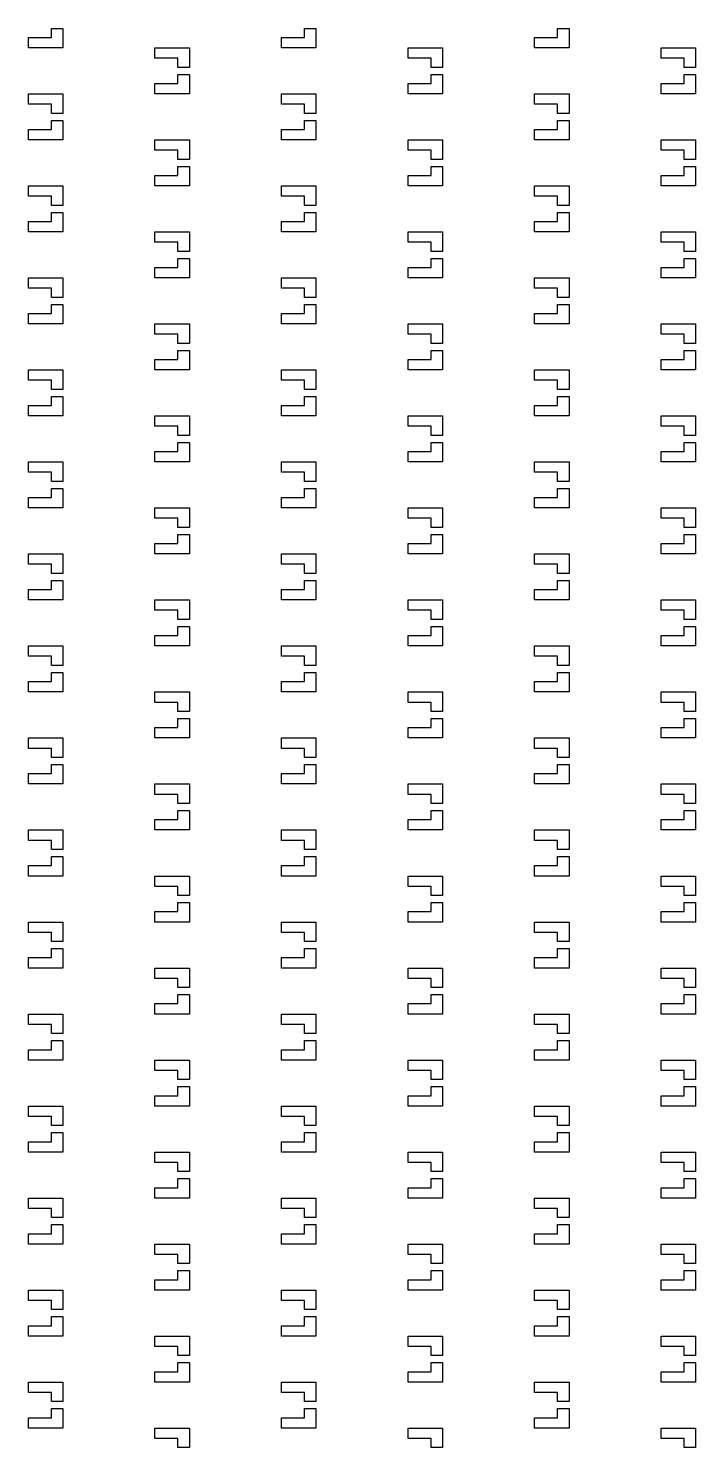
# Model space of a CAD drawing. Header units: millimetres. Extents: x 2102 to 86502, y 1818 to 64568.
# Drawn here: x 26375 to 26665, y 44915 to 45532 of the extents above; entities that cross this region are included whole.
import ezdxf

# ---------------------------------------------------------------- set-up
doc = ezdxf.new("R2010")
doc.units = ezdxf.units.MM
doc.layers.add('Layer-2', color=3, linetype='Continuous')

msp = doc.modelspace()

# ---------------------------------------------------------------- linework, layer by layer
at = {"layer": 'Layer-2'}
for p, q in [((26384.8, 45527.57), (26384.8, 45531.57)), ((26384.8, 45531.57), (26389.8, 45531.57)), ((26389.8, 45531.57), (26389.8, 45523.07)), ((26494.8, 45527.57), (26494.8, 45531.57)), ((26494.8, 45531.57), (26499.8, 45531.57)), ((26499.8, 45531.57), (26499.8, 45523.07)), ((26604.8, 45527.57), (26604.8, 45531.57)), ((26604.8, 45531.57), (26609.8, 45531.57)), ((26609.8, 45531.57), (26609.8, 45523.07)), ((26374.8, 45527.57), (26384.8, 45527.57)), ((26374.8, 45523.07), (26374.8, 45527.57)), ((26389.8, 45523.07), (26374.8, 45523.07)), ((26429.8, 45523.07), (26444.8, 45523.07)), ((26429.8, 45518.57), (26429.8, 45523.07)), ((26444.8, 45523.07), (26444.8, 45514.57)), ((26484.8, 45527.57), (26494.8, 45527.57)), ((26484.8, 45523.07), (26484.8, 45527.57)), ((26499.8, 45523.07), (26484.8, 45523.07)), ((26539.8, 45523.07), (26554.8, 45523.07)), ((26539.8, 45518.57), (26539.8, 45523.07)), ((26554.8, 45523.07), (26554.8, 45514.57)), ((26594.8, 45527.57), (26604.8, 45527.57)), ((26594.8, 45523.07), (26594.8, 45527.57)), ((26609.8, 45523.07), (26594.8, 45523.07)), ((26649.8, 45523.07), (26664.8, 45523.07)), ((26649.8, 45518.57), (26649.8, 45523.07)), ((26664.8, 45523.07), (26664.8, 45514.57)), ((26439.8, 45518.57), (26429.8, 45518.57)), ((26439.8, 45514.57), (26439.8, 45518.57)), ((26549.8, 45518.57), (26539.8, 45518.57)), ((26549.8, 45514.57), (26549.8, 45518.57)), ((26659.8, 45518.57), (26649.8, 45518.57)), ((26659.8, 45514.57), (26659.8, 45518.57)), ((26444.8, 45514.57), (26439.8, 45514.57)), ((26439.8, 45507.57), (26439.8, 45511.57)), ((26439.8, 45511.57), (26444.8, 45511.57)), ((26444.8, 45511.57), (26444.8, 45503.07)), ((26554.8, 45514.57), (26549.8, 45514.57)), ((26549.8, 45507.57), (26549.8, 45511.57)), ((26549.8, 45511.57), (26554.8, 45511.57)), ((26554.8, 45511.57), (26554.8, 45503.07)), ((26664.8, 45514.57), (26659.8, 45514.57)), ((26659.8, 45507.57), (26659.8, 45511.57)), ((26659.8, 45511.57), (26664.8, 45511.57)), ((26664.8, 45511.57), (26664.8, 45503.07)), ((26429.8, 45507.57), (26439.8, 45507.57)), ((26429.8, 45503.07), (26429.8, 45507.57)), ((26539.8, 45507.57), (26549.8, 45507.57)), ((26539.8, 45503.07), (26539.8, 45507.57)), ((26649.8, 45507.57), (26659.8, 45507.57)), ((26649.8, 45503.07), (26649.8, 45507.57)), ((26374.8, 45503.07), (26389.8, 45503.07)), ((26374.8, 45498.57), (26374.8, 45503.07)), ((26384.8, 45498.57), (26374.8, 45498.57)), ((26384.8, 45494.57), (26384.8, 45498.57)), ((26389.8, 45503.07), (26389.8, 45494.57)), ((26444.8, 45503.07), (26429.8, 45503.07)), ((26484.8, 45503.07), (26499.8, 45503.07)), ((26484.8, 45498.57), (26484.8, 45503.07)), ((26494.8, 45498.57), (26484.8, 45498.57)), ((26494.8, 45494.57), (26494.8, 45498.57)), ((26499.8, 45503.07), (26499.8, 45494.57)), ((26554.8, 45503.07), (26539.8, 45503.07)), ((26594.8, 45503.07), (26609.8, 45503.07)), ((26594.8, 45498.57), (26594.8, 45503.07)), ((26604.8, 45498.57), (26594.8, 45498.57)), ((26604.8, 45494.57), (26604.8, 45498.57)), ((26609.8, 45503.07), (26609.8, 45494.57)), ((26664.8, 45503.07), (26649.8, 45503.07)), ((26389.8, 45494.57), (26384.8, 45494.57)), ((26384.8, 45487.57), (26384.8, 45491.57)), ((26384.8, 45491.57), (26389.8, 45491.57)), ((26389.8, 45491.57), (26389.8, 45483.07)), ((26499.8, 45494.57), (26494.8, 45494.57)), ((26494.8, 45487.57), (26494.8, 45491.57)), ((26494.8, 45491.57), (26499.8, 45491.57)), ((26499.8, 45491.57), (26499.8, 45483.07)), ((26609.8, 45494.57), (26604.8, 45494.57)), ((26604.8, 45487.57), (26604.8, 45491.57)), ((26604.8, 45491.57), (26609.8, 45491.57)), ((26609.8, 45491.57), (26609.8, 45483.07)), ((26374.8, 45487.57), (26384.8, 45487.57)), ((26374.8, 45483.07), (26374.8, 45487.57)), ((26484.8, 45487.57), (26494.8, 45487.57)), ((26484.8, 45483.07), (26484.8, 45487.57)), ((26594.8, 45487.57), (26604.8, 45487.57)), ((26594.8, 45483.07), (26594.8, 45487.57)), ((26389.8, 45483.07), (26374.8, 45483.07)), ((26429.8, 45483.07), (26444.8, 45483.07)), ((26429.8, 45478.57), (26429.8, 45483.07)), ((26444.8, 45483.07), (26444.8, 45474.57)), ((26499.8, 45483.07), (26484.8, 45483.07)), ((26539.8, 45483.07), (26554.8, 45483.07)), ((26539.8, 45478.57), (26539.8, 45483.07)), ((26554.8, 45483.07), (26554.8, 45474.57)), ((26609.8, 45483.07), (26594.8, 45483.07)), ((26649.8, 45483.07), (26664.8, 45483.07)), ((26649.8, 45478.57), (26649.8, 45483.07)), ((26664.8, 45483.07), (26664.8, 45474.57)), ((26439.8, 45478.57), (26429.8, 45478.57)), ((26439.8, 45474.57), (26439.8, 45478.57)), ((26444.8, 45474.57), (26439.8, 45474.57)), ((26549.8, 45478.57), (26539.8, 45478.57)), ((26549.8, 45474.57), (26549.8, 45478.57)), ((26554.8, 45474.57), (26549.8, 45474.57)), ((26659.8, 45478.57), (26649.8, 45478.57)), ((26659.8, 45474.57), (26659.8, 45478.57)), ((26664.8, 45474.57), (26659.8, 45474.57)), ((26429.8, 45467.57), (26439.8, 45467.57)), ((26429.8, 45463.07), (26429.8, 45467.57)), ((26439.8, 45467.57), (26439.8, 45471.57)), ((26439.8, 45471.57), (26444.8, 45471.57)), ((26444.8, 45471.57), (26444.8, 45463.07)), ((26539.8, 45467.57), (26549.8, 45467.57)), ((26539.8, 45463.07), (26539.8, 45467.57)), ((26549.8, 45467.57), (26549.8, 45471.57)), ((26549.8, 45471.57), (26554.8, 45471.57)), ((26554.8, 45471.57), (26554.8, 45463.07)), ((26649.8, 45467.57), (26659.8, 45467.57)), ((26649.8, 45463.07), (26649.8, 45467.57)), ((26659.8, 45467.57), (26659.8, 45471.57)), ((26659.8, 45471.57), (26664.8, 45471.57)), ((26664.8, 45471.57), (26664.8, 45463.07)), ((26374.8, 45463.07), (26389.8, 45463.07)), ((26374.8, 45458.57), (26374.8, 45463.07)), ((26389.8, 45463.07), (26389.8, 45454.57)), ((26444.8, 45463.07), (26429.8, 45463.07)), ((26484.8, 45463.07), (26499.8, 45463.07)), ((26484.8, 45458.57), (26484.8, 45463.07)), ((26499.8, 45463.07), (26499.8, 45454.57)), ((26554.8, 45463.07), (26539.8, 45463.07)), ((26594.8, 45463.07), (26609.8, 45463.07)), ((26594.8, 45458.57), (26594.8, 45463.07)), ((26609.8, 45463.07), (26609.8, 45454.57)), ((26664.8, 45463.07), (26649.8, 45463.07)), ((26384.8, 45458.57), (26374.8, 45458.57)), ((26384.8, 45454.57), (26384.8, 45458.57)), ((26389.8, 45454.57), (26384.8, 45454.57)), ((26494.8, 45458.57), (26484.8, 45458.57)), ((26494.8, 45454.57), (26494.8, 45458.57)), ((26499.8, 45454.57), (26494.8, 45454.57)), ((26604.8, 45458.57), (26594.8, 45458.57)), ((26604.8, 45454.57), (26604.8, 45458.57)), ((26609.8, 45454.57), (26604.8, 45454.57)), ((26384.8, 45447.57), (26384.8, 45451.57)), ((26384.8, 45451.57), (26389.8, 45451.57)), ((26389.8, 45451.57), (26389.8, 45443.07)), ((26494.8, 45447.57), (26494.8, 45451.57)), ((26494.8, 45451.57), (26499.8, 45451.57)), ((26499.8, 45451.57), (26499.8, 45443.07)), ((26604.8, 45447.57), (26604.8, 45451.57)), ((26604.8, 45451.57), (26609.8, 45451.57)), ((26609.8, 45451.57), (26609.8, 45443.07)), ((26374.8, 45447.57), (26384.8, 45447.57)), ((26374.8, 45443.07), (26374.8, 45447.57)), ((26389.8, 45443.07), (26374.8, 45443.07)), ((26429.8, 45443.07), (26444.8, 45443.07)), ((26429.8, 45438.57), (26429.8, 45443.07)), ((26444.8, 45443.07), (26444.8, 45434.57)), ((26484.8, 45447.57), (26494.8, 45447.57)), ((26484.8, 45443.07), (26484.8, 45447.57)), ((26499.8, 45443.07), (26484.8, 45443.07)), ((26539.8, 45443.07), (26554.8, 45443.07)), ((26539.8, 45438.57), (26539.8, 45443.07)), ((26554.8, 45443.07), (26554.8, 45434.57)), ((26594.8, 45447.57), (26604.8, 45447.57)), ((26594.8, 45443.07), (26594.8, 45447.57)), ((26609.8, 45443.07), (26594.8, 45443.07)), ((26649.8, 45443.07), (26664.8, 45443.07)), ((26649.8, 45438.57), (26649.8, 45443.07)), ((26664.8, 45443.07), (26664.8, 45434.57)), ((26439.8, 45438.57), (26429.8, 45438.57)), ((26439.8, 45434.57), (26439.8, 45438.57)), ((26549.8, 45438.57), (26539.8, 45438.57)), ((26549.8, 45434.57), (26549.8, 45438.57)), ((26659.8, 45438.57), (26649.8, 45438.57)), ((26659.8, 45434.57), (26659.8, 45438.57)), ((26444.8, 45434.57), (26439.8, 45434.57)), ((26439.8, 45427.57), (26439.8, 45431.57)), ((26439.8, 45431.57), (26444.8, 45431.57)), ((26444.8, 45431.57), (26444.8, 45423.07)), ((26554.8, 45434.57), (26549.8, 45434.57)), ((26549.8, 45427.57), (26549.8, 45431.57)), ((26549.8, 45431.57), (26554.8, 45431.57)), ((26554.8, 45431.57), (26554.8, 45423.07)), ((26664.8, 45434.57), (26659.8, 45434.57)), ((26659.8, 45427.57), (26659.8, 45431.57)), ((26659.8, 45431.57), (26664.8, 45431.57)), ((26664.8, 45431.57), (26664.8, 45423.07)), ((26429.8, 45427.57), (26439.8, 45427.57)), ((26429.8, 45423.07), (26429.8, 45427.57)), ((26539.8, 45427.57), (26549.8, 45427.57)), ((26539.8, 45423.07), (26539.8, 45427.57)), ((26649.8, 45427.57), (26659.8, 45427.57)), ((26649.8, 45423.07), (26649.8, 45427.57)), ((26374.8, 45423.07), (26389.8, 45423.07)), ((26374.8, 45418.57), (26374.8, 45423.07)), ((26384.8, 45418.57), (26374.8, 45418.57)), ((26384.8, 45414.57), (26384.8, 45418.57)), ((26389.8, 45423.07), (26389.8, 45414.57)), ((26444.8, 45423.07), (26429.8, 45423.07)), ((26484.8, 45423.07), (26499.8, 45423.07)), ((26484.8, 45418.57), (26484.8, 45423.07)), ((26494.8, 45418.57), (26484.8, 45418.57)), ((26494.8, 45414.57), (26494.8, 45418.57)), ((26499.8, 45423.07), (26499.8, 45414.57)), ((26554.8, 45423.07), (26539.8, 45423.07)), ((26594.8, 45423.07), (26609.8, 45423.07)), ((26594.8, 45418.57), (26594.8, 45423.07)), ((26604.8, 45418.57), (26594.8, 45418.57)), ((26604.8, 45414.57), (26604.8, 45418.57)), ((26609.8, 45423.07), (26609.8, 45414.57)), ((26664.8, 45423.07), (26649.8, 45423.07)), ((26389.8, 45414.57), (26384.8, 45414.57)), ((26384.8, 45407.57), (26384.8, 45411.57)), ((26384.8, 45411.57), (26389.8, 45411.57)), ((26389.8, 45411.57), (26389.8, 45403.07)), ((26499.8, 45414.57), (26494.8, 45414.57)), ((26494.8, 45407.57), (26494.8, 45411.57)), ((26494.8, 45411.57), (26499.8, 45411.57)), ((26499.8, 45411.57), (26499.8, 45403.07)), ((26609.8, 45414.57), (26604.8, 45414.57)), ((26604.8, 45407.57), (26604.8, 45411.57)), ((26604.8, 45411.57), (26609.8, 45411.57)), ((26609.8, 45411.57), (26609.8, 45403.07)), ((26374.8, 45407.57), (26384.8, 45407.57)), ((26374.8, 45403.07), (26374.8, 45407.57)), ((26484.8, 45407.57), (26494.8, 45407.57)), ((26484.8, 45403.07), (26484.8, 45407.57)), ((26594.8, 45407.57), (26604.8, 45407.57)), ((26594.8, 45403.07), (26594.8, 45407.57)), ((26389.8, 45403.07), (26374.8, 45403.07)), ((26429.8, 45403.07), (26444.8, 45403.07)), ((26429.8, 45398.57), (26429.8, 45403.07)), ((26444.8, 45403.07), (26444.8, 45394.57)), ((26499.8, 45403.07), (26484.8, 45403.07)), ((26539.8, 45403.07), (26554.8, 45403.07)), ((26539.8, 45398.57), (26539.8, 45403.07)), ((26554.8, 45403.07), (26554.8, 45394.57)), ((26609.8, 45403.07), (26594.8, 45403.07)), ((26649.8, 45403.07), (26664.8, 45403.07)), ((26649.8, 45398.57), (26649.8, 45403.07)), ((26664.8, 45403.07), (26664.8, 45394.57)), ((26439.8, 45398.57), (26429.8, 45398.57)), ((26439.8, 45394.57), (26439.8, 45398.57)), ((26444.8, 45394.57), (26439.8, 45394.57)), ((26549.8, 45398.57), (26539.8, 45398.57)), ((26549.8, 45394.57), (26549.8, 45398.57)), ((26554.8, 45394.57), (26549.8, 45394.57)), ((26659.8, 45398.57), (26649.8, 45398.57)), ((26659.8, 45394.57), (26659.8, 45398.57)), ((26664.8, 45394.57), (26659.8, 45394.57)), ((26429.8, 45387.57), (26439.8, 45387.57)), ((26429.8, 45383.07), (26429.8, 45387.57)), ((26439.8, 45387.57), (26439.8, 45391.57)), ((26439.8, 45391.57), (26444.8, 45391.57)), ((26444.8, 45391.57), (26444.8, 45383.07)), ((26539.8, 45387.57), (26549.8, 45387.57)), ((26539.8, 45383.07), (26539.8, 45387.57)), ((26549.8, 45387.57), (26549.8, 45391.57)), ((26549.8, 45391.57), (26554.8, 45391.57)), ((26554.8, 45391.57), (26554.8, 45383.07)), ((26649.8, 45387.57), (26659.8, 45387.57)), ((26649.8, 45383.07), (26649.8, 45387.57)), ((26659.8, 45387.57), (26659.8, 45391.57)), ((26659.8, 45391.57), (26664.8, 45391.57)), ((26664.8, 45391.57), (26664.8, 45383.07)), ((26374.8, 45383.07), (26389.8, 45383.07)), ((26374.8, 45378.57), (26374.8, 45383.07)), ((26389.8, 45383.07), (26389.8, 45374.57)), ((26444.8, 45383.07), (26429.8, 45383.07)), ((26484.8, 45383.07), (26499.8, 45383.07)), ((26484.8, 45378.57), (26484.8, 45383.07)), ((26499.8, 45383.07), (26499.8, 45374.57)), ((26554.8, 45383.07), (26539.8, 45383.07)), ((26594.8, 45383.07), (26609.8, 45383.07)), ((26594.8, 45378.57), (26594.8, 45383.07)), ((26609.8, 45383.07), (26609.8, 45374.57)), ((26664.8, 45383.07), (26649.8, 45383.07)), ((26384.8, 45378.57), (26374.8, 45378.57)), ((26384.8, 45374.57), (26384.8, 45378.57)), ((26389.8, 45374.57), (26384.8, 45374.57)), ((26494.8, 45378.57), (26484.8, 45378.57)), ((26494.8, 45374.57), (26494.8, 45378.57)), ((26499.8, 45374.57), (26494.8, 45374.57)), ((26604.8, 45378.57), (26594.8, 45378.57)), ((26604.8, 45374.57), (26604.8, 45378.57)), ((26609.8, 45374.57), (26604.8, 45374.57)), ((26384.8, 45367.57), (26384.8, 45371.57)), ((26384.8, 45371.57), (26389.8, 45371.57)), ((26389.8, 45371.57), (26389.8, 45363.07)), ((26494.8, 45367.57), (26494.8, 45371.57)), ((26494.8, 45371.57), (26499.8, 45371.57)), ((26499.8, 45371.57), (26499.8, 45363.07)), ((26604.8, 45367.57), (26604.8, 45371.57)), ((26604.8, 45371.57), (26609.8, 45371.57)), ((26609.8, 45371.57), (26609.8, 45363.07)), ((26374.8, 45367.57), (26384.8, 45367.57)), ((26374.8, 45363.07), (26374.8, 45367.57)), ((26389.8, 45363.07), (26374.8, 45363.07)), ((26429.8, 45363.07), (26444.8, 45363.07)), ((26429.8, 45358.57), (26429.8, 45363.07)), ((26444.8, 45363.07), (26444.8, 45354.57)), ((26484.8, 45367.57), (26494.8, 45367.57)), ((26484.8, 45363.07), (26484.8, 45367.57)), ((26499.8, 45363.07), (26484.8, 45363.07)), ((26539.8, 45363.07), (26554.8, 45363.07)), ((26539.8, 45358.57), (26539.8, 45363.07)), ((26554.8, 45363.07), (26554.8, 45354.57)), ((26594.8, 45367.57), (26604.8, 45367.57)), ((26594.8, 45363.07), (26594.8, 45367.57)), ((26609.8, 45363.07), (26594.8, 45363.07)), ((26649.8, 45363.07), (26664.8, 45363.07)), ((26649.8, 45358.57), (26649.8, 45363.07)), ((26664.8, 45363.07), (26664.8, 45354.57)), ((26439.8, 45358.57), (26429.8, 45358.57)), ((26439.8, 45354.57), (26439.8, 45358.57)), ((26549.8, 45358.57), (26539.8, 45358.57)), ((26549.8, 45354.57), (26549.8, 45358.57)), ((26659.8, 45358.57), (26649.8, 45358.57)), ((26659.8, 45354.57), (26659.8, 45358.57)), ((26444.8, 45354.57), (26439.8, 45354.57)), ((26439.8, 45347.57), (26439.8, 45351.57)), ((26439.8, 45351.57), (26444.8, 45351.57)), ((26444.8, 45351.57), (26444.8, 45343.07)), ((26554.8, 45354.57), (26549.8, 45354.57)), ((26549.8, 45347.57), (26549.8, 45351.57)), ((26549.8, 45351.57), (26554.8, 45351.57)), ((26554.8, 45351.57), (26554.8, 45343.07)), ((26664.8, 45354.57), (26659.8, 45354.57)), ((26659.8, 45347.57), (26659.8, 45351.57)), ((26659.8, 45351.57), (26664.8, 45351.57)), ((26664.8, 45351.57), (26664.8, 45343.07)), ((26429.8, 45347.57), (26439.8, 45347.57)), ((26429.8, 45343.07), (26429.8, 45347.57)), ((26539.8, 45347.57), (26549.8, 45347.57)), ((26539.8, 45343.07), (26539.8, 45347.57)), ((26649.8, 45347.57), (26659.8, 45347.57)), ((26649.8, 45343.07), (26649.8, 45347.57)), ((26374.8, 45343.07), (26389.8, 45343.07)), ((26374.8, 45338.57), (26374.8, 45343.07)), ((26384.8, 45338.57), (26374.8, 45338.57)), ((26384.8, 45334.57), (26384.8, 45338.57)), ((26389.8, 45343.07), (26389.8, 45334.57)), ((26444.8, 45343.07), (26429.8, 45343.07)), ((26484.8, 45343.07), (26499.8, 45343.07)), ((26484.8, 45338.57), (26484.8, 45343.07)), ((26494.8, 45338.57), (26484.8, 45338.57)), ((26494.8, 45334.57), (26494.8, 45338.57)), ((26499.8, 45343.07), (26499.8, 45334.57)), ((26554.8, 45343.07), (26539.8, 45343.07)), ((26594.8, 45343.07), (26609.8, 45343.07)), ((26594.8, 45338.57), (26594.8, 45343.07)), ((26604.8, 45338.57), (26594.8, 45338.57)), ((26604.8, 45334.57), (26604.8, 45338.57)), ((26609.8, 45343.07), (26609.8, 45334.57)), ((26664.8, 45343.07), (26649.8, 45343.07)), ((26389.8, 45334.57), (26384.8, 45334.57)), ((26384.8, 45327.57), (26384.8, 45331.57)), ((26384.8, 45331.57), (26389.8, 45331.57)), ((26389.8, 45331.57), (26389.8, 45323.07)), ((26499.8, 45334.57), (26494.8, 45334.57)), ((26494.8, 45327.57), (26494.8, 45331.57)), ((26494.8, 45331.57), (26499.8, 45331.57)), ((26499.8, 45331.57), (26499.8, 45323.07)), ((26609.8, 45334.57), (26604.8, 45334.57)), ((26604.8, 45327.57), (26604.8, 45331.57)), ((26604.8, 45331.57), (26609.8, 45331.57)), ((26609.8, 45331.57), (26609.8, 45323.07)), ((26374.8, 45327.57), (26384.8, 45327.57)), ((26374.8, 45323.07), (26374.8, 45327.57)), ((26484.8, 45327.57), (26494.8, 45327.57)), ((26484.8, 45323.07), (26484.8, 45327.57)), ((26594.8, 45327.57), (26604.8, 45327.57)), ((26594.8, 45323.07), (26594.8, 45327.57)), ((26389.8, 45323.07), (26374.8, 45323.07)), ((26429.8, 45323.07), (26444.8, 45323.07)), ((26429.8, 45318.57), (26429.8, 45323.07)), ((26444.8, 45323.07), (26444.8, 45314.57)), ((26499.8, 45323.07), (26484.8, 45323.07)), ((26539.8, 45323.07), (26554.8, 45323.07)), ((26539.8, 45318.57), (26539.8, 45323.07)), ((26554.8, 45323.07), (26554.8, 45314.57)), ((26609.8, 45323.07), (26594.8, 45323.07)), ((26649.8, 45323.07), (26664.8, 45323.07)), ((26649.8, 45318.57), (26649.8, 45323.07)), ((26664.8, 45323.07), (26664.8, 45314.57)), ((26439.8, 45318.57), (26429.8, 45318.57)), ((26439.8, 45314.57), (26439.8, 45318.57)), ((26444.8, 45314.57), (26439.8, 45314.57)), ((26549.8, 45318.57), (26539.8, 45318.57)), ((26549.8, 45314.57), (26549.8, 45318.57)), ((26554.8, 45314.57), (26549.8, 45314.57)), ((26659.8, 45318.57), (26649.8, 45318.57)), ((26659.8, 45314.57), (26659.8, 45318.57)), ((26664.8, 45314.57), (26659.8, 45314.57)), ((26429.8, 45307.57), (26439.8, 45307.57)), ((26429.8, 45303.07), (26429.8, 45307.57)), ((26439.8, 45307.57), (26439.8, 45311.57)), ((26439.8, 45311.57), (26444.8, 45311.57)), ((26444.8, 45311.57), (26444.8, 45303.07)), ((26539.8, 45307.57), (26549.8, 45307.57)), ((26539.8, 45303.07), (26539.8, 45307.57)), ((26549.8, 45307.57), (26549.8, 45311.57)), ((26549.8, 45311.57), (26554.8, 45311.57)), ((26554.8, 45311.57), (26554.8, 45303.07)), ((26649.8, 45307.57), (26659.8, 45307.57)), ((26649.8, 45303.07), (26649.8, 45307.57)), ((26659.8, 45307.57), (26659.8, 45311.57)), ((26659.8, 45311.57), (26664.8, 45311.57)), ((26664.8, 45311.57), (26664.8, 45303.07)), ((26374.8, 45303.07), (26389.8, 45303.07)), ((26374.8, 45298.57), (26374.8, 45303.07)), ((26389.8, 45303.07), (26389.8, 45294.57)), ((26444.8, 45303.07), (26429.8, 45303.07)), ((26484.8, 45303.07), (26499.8, 45303.07)), ((26484.8, 45298.57), (26484.8, 45303.07)), ((26499.8, 45303.07), (26499.8, 45294.57)), ((26554.8, 45303.07), (26539.8, 45303.07)), ((26594.8, 45303.07), (26609.8, 45303.07)), ((26594.8, 45298.57), (26594.8, 45303.07)), ((26609.8, 45303.07), (26609.8, 45294.57)), ((26664.8, 45303.07), (26649.8, 45303.07)), ((26384.8, 45298.57), (26374.8, 45298.57)), ((26384.8, 45294.57), (26384.8, 45298.57)), ((26389.8, 45294.57), (26384.8, 45294.57)), ((26494.8, 45298.57), (26484.8, 45298.57)), ((26494.8, 45294.57), (26494.8, 45298.57)), ((26499.8, 45294.57), (26494.8, 45294.57)), ((26604.8, 45298.57), (26594.8, 45298.57)), ((26604.8, 45294.57), (26604.8, 45298.57)), ((26609.8, 45294.57), (26604.8, 45294.57)), ((26384.8, 45287.57), (26384.8, 45291.57)), ((26384.8, 45291.57), (26389.8, 45291.57)), ((26389.8, 45291.57), (26389.8, 45283.07)), ((26494.8, 45287.57), (26494.8, 45291.57)), ((26494.8, 45291.57), (26499.8, 45291.57)), ((26499.8, 45291.57), (26499.8, 45283.07)), ((26604.8, 45287.57), (26604.8, 45291.57)), ((26604.8, 45291.57), (26609.8, 45291.57)), ((26609.8, 45291.57), (26609.8, 45283.07)), ((26374.8, 45287.57), (26384.8, 45287.57)), ((26374.8, 45283.07), (26374.8, 45287.57)), ((26389.8, 45283.07), (26374.8, 45283.07)), ((26429.8, 45283.07), (26444.8, 45283.07)), ((26429.8, 45278.57), (26429.8, 45283.07)), ((26444.8, 45283.07), (26444.8, 45274.57)), ((26484.8, 45287.57), (26494.8, 45287.57)), ((26484.8, 45283.07), (26484.8, 45287.57)), ((26499.8, 45283.07), (26484.8, 45283.07)), ((26539.8, 45283.07), (26554.8, 45283.07)), ((26539.8, 45278.57), (26539.8, 45283.07)), ((26554.8, 45283.07), (26554.8, 45274.57)), ((26594.8, 45287.57), (26604.8, 45287.57)), ((26594.8, 45283.07), (26594.8, 45287.57)), ((26609.8, 45283.07), (26594.8, 45283.07)), ((26649.8, 45283.07), (26664.8, 45283.07)), ((26649.8, 45278.57), (26649.8, 45283.07)), ((26664.8, 45283.07), (26664.8, 45274.57)), ((26439.8, 45278.57), (26429.8, 45278.57)), ((26439.8, 45274.57), (26439.8, 45278.57)), ((26549.8, 45278.57), (26539.8, 45278.57)), ((26549.8, 45274.57), (26549.8, 45278.57)), ((26659.8, 45278.57), (26649.8, 45278.57)), ((26659.8, 45274.57), (26659.8, 45278.57)), ((26444.8, 45274.57), (26439.8, 45274.57)), ((26439.8, 45267.57), (26439.8, 45271.57)), ((26439.8, 45271.57), (26444.8, 45271.57)), ((26444.8, 45271.57), (26444.8, 45263.07)), ((26554.8, 45274.57), (26549.8, 45274.57)), ((26549.8, 45267.57), (26549.8, 45271.57)), ((26549.8, 45271.57), (26554.8, 45271.57)), ((26554.8, 45271.57), (26554.8, 45263.07)), ((26664.8, 45274.57), (26659.8, 45274.57)), ((26659.8, 45267.57), (26659.8, 45271.57)), ((26659.8, 45271.57), (26664.8, 45271.57)), ((26664.8, 45271.57), (26664.8, 45263.07)), ((26429.8, 45267.57), (26439.8, 45267.57)), ((26429.8, 45263.07), (26429.8, 45267.57)), ((26539.8, 45267.57), (26549.8, 45267.57)), ((26539.8, 45263.07), (26539.8, 45267.57)), ((26649.8, 45267.57), (26659.8, 45267.57)), ((26649.8, 45263.07), (26649.8, 45267.57)), ((26374.8, 45263.07), (26389.8, 45263.07)), ((26374.8, 45258.57), (26374.8, 45263.07)), ((26384.8, 45258.57), (26374.8, 45258.57)), ((26384.8, 45254.57), (26384.8, 45258.57)), ((26389.8, 45263.07), (26389.8, 45254.57)), ((26444.8, 45263.07), (26429.8, 45263.07)), ((26484.8, 45263.07), (26499.8, 45263.07)), ((26484.8, 45258.57), (26484.8, 45263.07)), ((26494.8, 45258.57), (26484.8, 45258.57)), ((26494.8, 45254.57), (26494.8, 45258.57)), ((26499.8, 45263.07), (26499.8, 45254.57)), ((26554.8, 45263.07), (26539.8, 45263.07)), ((26594.8, 45263.07), (26609.8, 45263.07)), ((26594.8, 45258.57), (26594.8, 45263.07)), ((26604.8, 45258.57), (26594.8, 45258.57)), ((26604.8, 45254.57), (26604.8, 45258.57)), ((26609.8, 45263.07), (26609.8, 45254.57)), ((26664.8, 45263.07), (26649.8, 45263.07)), ((26389.8, 45254.57), (26384.8, 45254.57)), ((26384.8, 45247.57), (26384.8, 45251.57)), ((26384.8, 45251.57), (26389.8, 45251.57)), ((26389.8, 45251.57), (26389.8, 45243.07)), ((26499.8, 45254.57), (26494.8, 45254.57)), ((26494.8, 45247.57), (26494.8, 45251.57)), ((26494.8, 45251.57), (26499.8, 45251.57)), ((26499.8, 45251.57), (26499.8, 45243.07)), ((26609.8, 45254.57), (26604.8, 45254.57)), ((26604.8, 45247.57), (26604.8, 45251.57)), ((26604.8, 45251.57), (26609.8, 45251.57)), ((26609.8, 45251.57), (26609.8, 45243.07)), ((26374.8, 45247.57), (26384.8, 45247.57)), ((26374.8, 45243.07), (26374.8, 45247.57)), ((26484.8, 45247.57), (26494.8, 45247.57)), ((26484.8, 45243.07), (26484.8, 45247.57)), ((26594.8, 45247.57), (26604.8, 45247.57)), ((26594.8, 45243.07), (26594.8, 45247.57)), ((26389.8, 45243.07), (26374.8, 45243.07)), ((26429.8, 45243.07), (26444.8, 45243.07)), ((26429.8, 45238.57), (26429.8, 45243.07)), ((26439.8, 45238.57), (26429.8, 45238.57)), ((26439.8, 45234.57), (26439.8, 45238.57)), ((26444.8, 45243.07), (26444.8, 45234.57)), ((26499.8, 45243.07), (26484.8, 45243.07)), ((26539.8, 45243.07), (26554.8, 45243.07)), ((26539.8, 45238.57), (26539.8, 45243.07)), ((26549.8, 45238.57), (26539.8, 45238.57)), ((26549.8, 45234.57), (26549.8, 45238.57)), ((26554.8, 45243.07), (26554.8, 45234.57)), ((26609.8, 45243.07), (26594.8, 45243.07)), ((26649.8, 45243.07), (26664.8, 45243.07)), ((26649.8, 45238.57), (26649.8, 45243.07)), ((26659.8, 45238.57), (26649.8, 45238.57)), ((26659.8, 45234.57), (26659.8, 45238.57)), ((26664.8, 45243.07), (26664.8, 45234.57)), ((26444.8, 45234.57), (26439.8, 45234.57)), ((26554.8, 45234.57), (26549.8, 45234.57)), ((26664.8, 45234.57), (26659.8, 45234.57)), ((26429.8, 45227.57), (26439.8, 45227.57)), ((26429.8, 45223.07), (26429.8, 45227.57)), ((26439.8, 45227.57), (26439.8, 45231.57)), ((26439.8, 45231.57), (26444.8, 45231.57)), ((26444.8, 45231.57), (26444.8, 45223.07)), ((26539.8, 45227.57), (26549.8, 45227.57)), ((26539.8, 45223.07), (26539.8, 45227.57)), ((26549.8, 45227.57), (26549.8, 45231.57)), ((26549.8, 45231.57), (26554.8, 45231.57)), ((26554.8, 45231.57), (26554.8, 45223.07)), ((26649.8, 45227.57), (26659.8, 45227.57)), ((26649.8, 45223.07), (26649.8, 45227.57)), ((26659.8, 45227.57), (26659.8, 45231.57)), ((26659.8, 45231.57), (26664.8, 45231.57)), ((26664.8, 45231.57), (26664.8, 45223.07)), ((26374.8, 45223.07), (26389.8, 45223.07)), ((26374.8, 45218.57), (26374.8, 45223.07)), ((26389.8, 45223.07), (26389.8, 45214.57)), ((26444.8, 45223.07), (26429.8, 45223.07)), ((26484.8, 45223.07), (26499.8, 45223.07)), ((26484.8, 45218.57), (26484.8, 45223.07)), ((26499.8, 45223.07), (26499.8, 45214.57)), ((26554.8, 45223.07), (26539.8, 45223.07)), ((26594.8, 45223.07), (26609.8, 45223.07)), ((26594.8, 45218.57), (26594.8, 45223.07)), ((26609.8, 45223.07), (26609.8, 45214.57)), ((26664.8, 45223.07), (26649.8, 45223.07)), ((26384.8, 45218.57), (26374.8, 45218.57)), ((26384.8, 45214.57), (26384.8, 45218.57)), ((26389.8, 45214.57), (26384.8, 45214.57)), ((26494.8, 45218.57), (26484.8, 45218.57)), ((26494.8, 45214.57), (26494.8, 45218.57)), ((26499.8, 45214.57), (26494.8, 45214.57)), ((26604.8, 45218.57), (26594.8, 45218.57)), ((26604.8, 45214.57), (26604.8, 45218.57)), ((26609.8, 45214.57), (26604.8, 45214.57)), ((26384.8, 45207.57), (26384.8, 45211.57)), ((26384.8, 45211.57), (26389.8, 45211.57)), ((26389.8, 45211.57), (26389.8, 45203.07)), ((26494.8, 45207.57), (26494.8, 45211.57)), ((26494.8, 45211.57), (26499.8, 45211.57)), ((26499.8, 45211.57), (26499.8, 45203.07)), ((26604.8, 45207.57), (26604.8, 45211.57)), ((26604.8, 45211.57), (26609.8, 45211.57)), ((26609.8, 45211.57), (26609.8, 45203.07)), ((26374.8, 45207.57), (26384.8, 45207.57)), ((26374.8, 45203.07), (26374.8, 45207.57)), ((26389.8, 45203.07), (26374.8, 45203.07)), ((26429.8, 45203.07), (26444.8, 45203.07)), ((26429.8, 45198.57), (26429.8, 45203.07)), ((26444.8, 45203.07), (26444.8, 45194.57)), ((26484.8, 45207.57), (26494.8, 45207.57)), ((26484.8, 45203.07), (26484.8, 45207.57)), ((26499.8, 45203.07), (26484.8, 45203.07)), ((26539.8, 45203.07), (26554.8, 45203.07)), ((26539.8, 45198.57), (26539.8, 45203.07)), ((26554.8, 45203.07), (26554.8, 45194.57)), ((26594.8, 45207.57), (26604.8, 45207.57)), ((26594.8, 45203.07), (26594.8, 45207.57)), ((26609.8, 45203.07), (26594.8, 45203.07)), ((26649.8, 45203.07), (26664.8, 45203.07)), ((26649.8, 45198.57), (26649.8, 45203.07)), ((26664.8, 45203.07), (26664.8, 45194.57)), ((26439.8, 45198.57), (26429.8, 45198.57)), ((26439.8, 45194.57), (26439.8, 45198.57)), ((26549.8, 45198.57), (26539.8, 45198.57)), ((26549.8, 45194.57), (26549.8, 45198.57)), ((26659.8, 45198.57), (26649.8, 45198.57)), ((26659.8, 45194.57), (26659.8, 45198.57)), ((26444.8, 45194.57), (26439.8, 45194.57)), ((26439.8, 45187.57), (26439.8, 45191.57)), ((26439.8, 45191.57), (26444.8, 45191.57)), ((26444.8, 45191.57), (26444.8, 45183.07)), ((26554.8, 45194.57), (26549.8, 45194.57)), ((26549.8, 45187.57), (26549.8, 45191.57)), ((26549.8, 45191.57), (26554.8, 45191.57)), ((26554.8, 45191.57), (26554.8, 45183.07)), ((26664.8, 45194.57), (26659.8, 45194.57)), ((26659.8, 45187.57), (26659.8, 45191.57)), ((26659.8, 45191.57), (26664.8, 45191.57)), ((26664.8, 45191.57), (26664.8, 45183.07)), ((26374.8, 45183.07), (26389.8, 45183.07)), ((26374.8, 45178.57), (26374.8, 45183.07)), ((26389.8, 45183.07), (26389.8, 45174.57)), ((26429.8, 45187.57), (26439.8, 45187.57)), ((26429.8, 45183.07), (26429.8, 45187.57)), ((26444.8, 45183.07), (26429.8, 45183.07)), ((26484.8, 45183.07), (26499.8, 45183.07)), ((26484.8, 45178.57), (26484.8, 45183.07)), ((26499.8, 45183.07), (26499.8, 45174.57)), ((26539.8, 45187.57), (26549.8, 45187.57)), ((26539.8, 45183.07), (26539.8, 45187.57)), ((26554.8, 45183.07), (26539.8, 45183.07)), ((26594.8, 45183.07), (26609.8, 45183.07)), ((26594.8, 45178.57), (26594.8, 45183.07)), ((26609.8, 45183.07), (26609.8, 45174.57)), ((26649.8, 45187.57), (26659.8, 45187.57)), ((26649.8, 45183.07), (26649.8, 45187.57)), ((26664.8, 45183.07), (26649.8, 45183.07)), ((26384.8, 45178.57), (26374.8, 45178.57)), ((26384.8, 45174.57), (26384.8, 45178.57)), ((26494.8, 45178.57), (26484.8, 45178.57)), ((26494.8, 45174.57), (26494.8, 45178.57)), ((26604.8, 45178.57), (26594.8, 45178.57)), ((26604.8, 45174.57), (26604.8, 45178.57)), ((26389.8, 45174.57), (26384.8, 45174.57)), ((26384.8, 45167.57), (26384.8, 45171.57)), ((26384.8, 45171.57), (26389.8, 45171.57)), ((26389.8, 45171.57), (26389.8, 45163.07)), ((26499.8, 45174.57), (26494.8, 45174.57)), ((26494.8, 45167.57), (26494.8, 45171.57)), ((26494.8, 45171.57), (26499.8, 45171.57)), ((26499.8, 45171.57), (26499.8, 45163.07)), ((26609.8, 45174.57), (26604.8, 45174.57)), ((26604.8, 45167.57), (26604.8, 45171.57)), ((26604.8, 45171.57), (26609.8, 45171.57)), ((26609.8, 45171.57), (26609.8, 45163.07)), ((26374.8, 45167.57), (26384.8, 45167.57)), ((26374.8, 45163.07), (26374.8, 45167.57)), ((26484.8, 45167.57), (26494.8, 45167.57)), ((26484.8, 45163.07), (26484.8, 45167.57)), ((26594.8, 45167.57), (26604.8, 45167.57)), ((26594.8, 45163.07), (26594.8, 45167.57)), ((26389.8, 45163.07), (26374.8, 45163.07)), ((26429.8, 45163.07), (26444.8, 45163.07)), ((26429.8, 45158.57), (26429.8, 45163.07)), ((26439.8, 45158.57), (26429.8, 45158.57)), ((26439.8, 45154.57), (26439.8, 45158.57)), ((26444.8, 45163.07), (26444.8, 45154.57)), ((26499.8, 45163.07), (26484.8, 45163.07)), ((26539.8, 45163.07), (26554.8, 45163.07)), ((26539.8, 45158.57), (26539.8, 45163.07)), ((26549.8, 45158.57), (26539.8, 45158.57)), ((26549.8, 45154.57), (26549.8, 45158.57)), ((26554.8, 45163.07), (26554.8, 45154.57)), ((26609.8, 45163.07), (26594.8, 45163.07)), ((26649.8, 45163.07), (26664.8, 45163.07)), ((26649.8, 45158.57), (26649.8, 45163.07)), ((26659.8, 45158.57), (26649.8, 45158.57)), ((26659.8, 45154.57), (26659.8, 45158.57)), ((26664.8, 45163.07), (26664.8, 45154.57)), ((26444.8, 45154.57), (26439.8, 45154.57)), ((26554.8, 45154.57), (26549.8, 45154.57)), ((26664.8, 45154.57), (26659.8, 45154.57)), ((26429.8, 45147.57), (26439.8, 45147.57)), ((26429.8, 45143.07), (26429.8, 45147.57)), ((26439.8, 45147.57), (26439.8, 45151.57)), ((26439.8, 45151.57), (26444.8, 45151.57)), ((26444.8, 45151.57), (26444.8, 45143.07)), ((26539.8, 45147.57), (26549.8, 45147.57)), ((26539.8, 45143.07), (26539.8, 45147.57)), ((26549.8, 45147.57), (26549.8, 45151.57)), ((26549.8, 45151.57), (26554.8, 45151.57)), ((26554.8, 45151.57), (26554.8, 45143.07)), ((26649.8, 45147.57), (26659.8, 45147.57)), ((26649.8, 45143.07), (26649.8, 45147.57)), ((26659.8, 45147.57), (26659.8, 45151.57)), ((26659.8, 45151.57), (26664.8, 45151.57)), ((26664.8, 45151.57), (26664.8, 45143.07)), ((26374.8, 45143.07), (26389.8, 45143.07)), ((26374.8, 45138.57), (26374.8, 45143.07)), ((26389.8, 45143.07), (26389.8, 45134.57)), ((26444.8, 45143.07), (26429.8, 45143.07)), ((26484.8, 45143.07), (26499.8, 45143.07)), ((26484.8, 45138.57), (26484.8, 45143.07)), ((26499.8, 45143.07), (26499.8, 45134.57)), ((26554.8, 45143.07), (26539.8, 45143.07)), ((26594.8, 45143.07), (26609.8, 45143.07)), ((26594.8, 45138.57), (26594.8, 45143.07)), ((26609.8, 45143.07), (26609.8, 45134.57)), ((26664.8, 45143.07), (26649.8, 45143.07)), ((26384.8, 45138.57), (26374.8, 45138.57)), ((26384.8, 45134.57), (26384.8, 45138.57)), ((26389.8, 45134.57), (26384.8, 45134.57)), ((26494.8, 45138.57), (26484.8, 45138.57)), ((26494.8, 45134.57), (26494.8, 45138.57)), ((26499.8, 45134.57), (26494.8, 45134.57)), ((26604.8, 45138.57), (26594.8, 45138.57)), ((26604.8, 45134.57), (26604.8, 45138.57)), ((26609.8, 45134.57), (26604.8, 45134.57)), ((26374.8, 45127.57), (26384.8, 45127.57)), ((26374.8, 45123.07), (26374.8, 45127.57)), ((26384.8, 45127.57), (26384.8, 45131.57)), ((26384.8, 45131.57), (26389.8, 45131.57)), ((26389.8, 45131.57), (26389.8, 45123.07)), ((26484.8, 45127.57), (26494.8, 45127.57)), ((26484.8, 45123.07), (26484.8, 45127.57)), ((26494.8, 45127.57), (26494.8, 45131.57)), ((26494.8, 45131.57), (26499.8, 45131.57)), ((26499.8, 45131.57), (26499.8, 45123.07)), ((26594.8, 45127.57), (26604.8, 45127.57)), ((26594.8, 45123.07), (26594.8, 45127.57)), ((26604.8, 45127.57), (26604.8, 45131.57)), ((26604.8, 45131.57), (26609.8, 45131.57)), ((26609.8, 45131.57), (26609.8, 45123.07)), ((26389.8, 45123.07), (26374.8, 45123.07)), ((26429.8, 45123.07), (26444.8, 45123.07)), ((26429.8, 45118.57), (26429.8, 45123.07)), ((26444.8, 45123.07), (26444.8, 45114.57)), ((26499.8, 45123.07), (26484.8, 45123.07)), ((26539.8, 45123.07), (26554.8, 45123.07)), ((26539.8, 45118.57), (26539.8, 45123.07)), ((26554.8, 45123.07), (26554.8, 45114.57)), ((26609.8, 45123.07), (26594.8, 45123.07)), ((26649.8, 45123.07), (26664.8, 45123.07)), ((26649.8, 45118.57), (26649.8, 45123.07)), ((26664.8, 45123.07), (26664.8, 45114.57)), ((26439.8, 45118.57), (26429.8, 45118.57)), ((26439.8, 45114.57), (26439.8, 45118.57)), ((26549.8, 45118.57), (26539.8, 45118.57)), ((26549.8, 45114.57), (26549.8, 45118.57)), ((26659.8, 45118.57), (26649.8, 45118.57)), ((26659.8, 45114.57), (26659.8, 45118.57)), ((26444.8, 45114.57), (26439.8, 45114.57)), ((26439.8, 45107.57), (26439.8, 45111.57)), ((26439.8, 45111.57), (26444.8, 45111.57)), ((26444.8, 45111.57), (26444.8, 45103.07)), ((26554.8, 45114.57), (26549.8, 45114.57)), ((26549.8, 45107.57), (26549.8, 45111.57)), ((26549.8, 45111.57), (26554.8, 45111.57)), ((26554.8, 45111.57), (26554.8, 45103.07)), ((26664.8, 45114.57), (26659.8, 45114.57)), ((26659.8, 45107.57), (26659.8, 45111.57)), ((26659.8, 45111.57), (26664.8, 45111.57)), ((26664.8, 45111.57), (26664.8, 45103.07)), ((26374.8, 45103.07), (26389.8, 45103.07)), ((26374.8, 45098.57), (26374.8, 45103.07)), ((26389.8, 45103.07), (26389.8, 45094.57)), ((26429.8, 45107.57), (26439.8, 45107.57)), ((26429.8, 45103.07), (26429.8, 45107.57)), ((26444.8, 45103.07), (26429.8, 45103.07)), ((26484.8, 45103.07), (26499.8, 45103.07)), ((26484.8, 45098.57), (26484.8, 45103.07)), ((26499.8, 45103.07), (26499.8, 45094.57)), ((26539.8, 45107.57), (26549.8, 45107.57)), ((26539.8, 45103.07), (26539.8, 45107.57)), ((26554.8, 45103.07), (26539.8, 45103.07)), ((26594.8, 45103.07), (26609.8, 45103.07)), ((26594.8, 45098.57), (26594.8, 45103.07)), ((26609.8, 45103.07), (26609.8, 45094.57)), ((26649.8, 45107.57), (26659.8, 45107.57)), ((26649.8, 45103.07), (26649.8, 45107.57)), ((26664.8, 45103.07), (26649.8, 45103.07)), ((26384.8, 45098.57), (26374.8, 45098.57)), ((26384.8, 45094.57), (26384.8, 45098.57)), ((26494.8, 45098.57), (26484.8, 45098.57)), ((26494.8, 45094.57), (26494.8, 45098.57)), ((26604.8, 45098.57), (26594.8, 45098.57)), ((26604.8, 45094.57), (26604.8, 45098.57)), ((26389.8, 45094.57), (26384.8, 45094.57)), ((26384.8, 45087.57), (26384.8, 45091.57)), ((26384.8, 45091.57), (26389.8, 45091.57)), ((26389.8, 45091.57), (26389.8, 45083.07)), ((26499.8, 45094.57), (26494.8, 45094.57)), ((26494.8, 45087.57), (26494.8, 45091.57)), ((26494.8, 45091.57), (26499.8, 45091.57)), ((26499.8, 45091.57), (26499.8, 45083.07)), ((26609.8, 45094.57), (26604.8, 45094.57)), ((26604.8, 45087.57), (26604.8, 45091.57)), ((26604.8, 45091.57), (26609.8, 45091.57)), ((26609.8, 45091.57), (26609.8, 45083.07)), ((26374.8, 45087.57), (26384.8, 45087.57)), ((26374.8, 45083.07), (26374.8, 45087.57)), ((26484.8, 45087.57), (26494.8, 45087.57)), ((26484.8, 45083.07), (26484.8, 45087.57)), ((26594.8, 45087.57), (26604.8, 45087.57)), ((26594.8, 45083.07), (26594.8, 45087.57)), ((26389.8, 45083.07), (26374.8, 45083.07)), ((26429.8, 45083.07), (26444.8, 45083.07)), ((26429.8, 45078.57), (26429.8, 45083.07)), ((26439.8, 45078.57), (26429.8, 45078.57)), ((26439.8, 45074.57), (26439.8, 45078.57)), ((26444.8, 45083.07), (26444.8, 45074.57)), ((26499.8, 45083.07), (26484.8, 45083.07)), ((26539.8, 45083.07), (26554.8, 45083.07)), ((26539.8, 45078.57), (26539.8, 45083.07)), ((26549.8, 45078.57), (26539.8, 45078.57)), ((26549.8, 45074.57), (26549.8, 45078.57)), ((26554.8, 45083.07), (26554.8, 45074.57)), ((26609.8, 45083.07), (26594.8, 45083.07)), ((26649.8, 45083.07), (26664.8, 45083.07)), ((26649.8, 45078.57), (26649.8, 45083.07)), ((26659.8, 45078.57), (26649.8, 45078.57)), ((26659.8, 45074.57), (26659.8, 45078.57)), ((26664.8, 45083.07), (26664.8, 45074.57)), ((26444.8, 45074.57), (26439.8, 45074.57)), ((26554.8, 45074.57), (26549.8, 45074.57)), ((26664.8, 45074.57), (26659.8, 45074.57)), ((26429.8, 45067.57), (26439.8, 45067.57)), ((26429.8, 45063.07), (26429.8, 45067.57)), ((26439.8, 45067.57), (26439.8, 45071.57)), ((26439.8, 45071.57), (26444.8, 45071.57)), ((26444.8, 45071.57), (26444.8, 45063.07)), ((26539.8, 45067.57), (26549.8, 45067.57)), ((26539.8, 45063.07), (26539.8, 45067.57)), ((26549.8, 45067.57), (26549.8, 45071.57)), ((26549.8, 45071.57), (26554.8, 45071.57)), ((26554.8, 45071.57), (26554.8, 45063.07)), ((26649.8, 45067.57), (26659.8, 45067.57)), ((26649.8, 45063.07), (26649.8, 45067.57)), ((26659.8, 45067.57), (26659.8, 45071.57)), ((26659.8, 45071.57), (26664.8, 45071.57)), ((26664.8, 45071.57), (26664.8, 45063.07)), ((26374.8, 45063.07), (26389.8, 45063.07)), ((26374.8, 45058.57), (26374.8, 45063.07)), ((26389.8, 45063.07), (26389.8, 45054.57)), ((26444.8, 45063.07), (26429.8, 45063.07)), ((26484.8, 45063.07), (26499.8, 45063.07)), ((26484.8, 45058.57), (26484.8, 45063.07)), ((26499.8, 45063.07), (26499.8, 45054.57)), ((26554.8, 45063.07), (26539.8, 45063.07)), ((26594.8, 45063.07), (26609.8, 45063.07)), ((26594.8, 45058.57), (26594.8, 45063.07)), ((26609.8, 45063.07), (26609.8, 45054.57)), ((26664.8, 45063.07), (26649.8, 45063.07)), ((26384.8, 45058.57), (26374.8, 45058.57)), ((26384.8, 45054.57), (26384.8, 45058.57)), ((26389.8, 45054.57), (26384.8, 45054.57)), ((26494.8, 45058.57), (26484.8, 45058.57)), ((26494.8, 45054.57), (26494.8, 45058.57)), ((26499.8, 45054.57), (26494.8, 45054.57)), ((26604.8, 45058.57), (26594.8, 45058.57)), ((26604.8, 45054.57), (26604.8, 45058.57)), ((26609.8, 45054.57), (26604.8, 45054.57)), ((26374.8, 45047.57), (26384.8, 45047.57)), ((26374.8, 45043.07), (26374.8, 45047.57)), ((26384.8, 45047.57), (26384.8, 45051.57)), ((26384.8, 45051.57), (26389.8, 45051.57)), ((26389.8, 45051.57), (26389.8, 45043.07)), ((26484.8, 45047.57), (26494.8, 45047.57)), ((26484.8, 45043.07), (26484.8, 45047.57)), ((26494.8, 45047.57), (26494.8, 45051.57)), ((26494.8, 45051.57), (26499.8, 45051.57)), ((26499.8, 45051.57), (26499.8, 45043.07)), ((26594.8, 45047.57), (26604.8, 45047.57)), ((26594.8, 45043.07), (26594.8, 45047.57)), ((26604.8, 45047.57), (26604.8, 45051.57)), ((26604.8, 45051.57), (26609.8, 45051.57)), ((26609.8, 45051.57), (26609.8, 45043.07)), ((26389.8, 45043.07), (26374.8, 45043.07)), ((26429.8, 45043.07), (26444.8, 45043.07)), ((26429.8, 45038.57), (26429.8, 45043.07)), ((26444.8, 45043.07), (26444.8, 45034.57)), ((26499.8, 45043.07), (26484.8, 45043.07)), ((26539.8, 45043.07), (26554.8, 45043.07)), ((26539.8, 45038.57), (26539.8, 45043.07)), ((26554.8, 45043.07), (26554.8, 45034.57)), ((26609.8, 45043.07), (26594.8, 45043.07)), ((26649.8, 45043.07), (26664.8, 45043.07)), ((26649.8, 45038.57), (26649.8, 45043.07)), ((26664.8, 45043.07), (26664.8, 45034.57)), ((26439.8, 45038.57), (26429.8, 45038.57)), ((26439.8, 45034.57), (26439.8, 45038.57)), ((26549.8, 45038.57), (26539.8, 45038.57)), ((26549.8, 45034.57), (26549.8, 45038.57)), ((26659.8, 45038.57), (26649.8, 45038.57)), ((26659.8, 45034.57), (26659.8, 45038.57)), ((26444.8, 45034.57), (26439.8, 45034.57)), ((26439.8, 45027.57), (26439.8, 45031.57)), ((26439.8, 45031.57), (26444.8, 45031.57)), ((26444.8, 45031.57), (26444.8, 45023.07)), ((26554.8, 45034.57), (26549.8, 45034.57)), ((26549.8, 45027.57), (26549.8, 45031.57)), ((26549.8, 45031.57), (26554.8, 45031.57)), ((26554.8, 45031.57), (26554.8, 45023.07)), ((26664.8, 45034.57), (26659.8, 45034.57)), ((26659.8, 45027.57), (26659.8, 45031.57)), ((26659.8, 45031.57), (26664.8, 45031.57)), ((26664.8, 45031.57), (26664.8, 45023.07)), ((26374.8, 45023.07), (26389.8, 45023.07)), ((26374.8, 45018.57), (26374.8, 45023.07)), ((26389.8, 45023.07), (26389.8, 45014.57)), ((26429.8, 45027.57), (26439.8, 45027.57)), ((26429.8, 45023.07), (26429.8, 45027.57)), ((26444.8, 45023.07), (26429.8, 45023.07)), ((26484.8, 45023.07), (26499.8, 45023.07)), ((26484.8, 45018.57), (26484.8, 45023.07)), ((26499.8, 45023.07), (26499.8, 45014.57)), ((26539.8, 45027.57), (26549.8, 45027.57)), ((26539.8, 45023.07), (26539.8, 45027.57)), ((26554.8, 45023.07), (26539.8, 45023.07)), ((26594.8, 45023.07), (26609.8, 45023.07)), ((26594.8, 45018.57), (26594.8, 45023.07)), ((26609.8, 45023.07), (26609.8, 45014.57)), ((26649.8, 45027.57), (26659.8, 45027.57)), ((26649.8, 45023.07), (26649.8, 45027.57)), ((26664.8, 45023.07), (26649.8, 45023.07)), ((26384.8, 45018.57), (26374.8, 45018.57)), ((26384.8, 45014.57), (26384.8, 45018.57)), ((26494.8, 45018.57), (26484.8, 45018.57)), ((26494.8, 45014.57), (26494.8, 45018.57)), ((26604.8, 45018.57), (26594.8, 45018.57)), ((26604.8, 45014.57), (26604.8, 45018.57)), ((26389.8, 45014.57), (26384.8, 45014.57)), ((26384.8, 45007.57), (26384.8, 45011.57)), ((26384.8, 45011.57), (26389.8, 45011.57)), ((26389.8, 45011.57), (26389.8, 45003.07)), ((26499.8, 45014.57), (26494.8, 45014.57)), ((26494.8, 45007.57), (26494.8, 45011.57)), ((26494.8, 45011.57), (26499.8, 45011.57)), ((26499.8, 45011.57), (26499.8, 45003.07)), ((26609.8, 45014.57), (26604.8, 45014.57)), ((26604.8, 45007.57), (26604.8, 45011.57)), ((26604.8, 45011.57), (26609.8, 45011.57)), ((26609.8, 45011.57), (26609.8, 45003.07)), ((26374.8, 45007.57), (26384.8, 45007.57)), ((26374.8, 45003.07), (26374.8, 45007.57)), ((26484.8, 45007.57), (26494.8, 45007.57)), ((26484.8, 45003.07), (26484.8, 45007.57)), ((26594.8, 45007.57), (26604.8, 45007.57)), ((26594.8, 45003.07), (26594.8, 45007.57)), ((26389.8, 45003.07), (26374.8, 45003.07)), ((26429.8, 45003.07), (26444.8, 45003.07)), ((26429.8, 44998.57), (26429.8, 45003.07)), ((26439.8, 44998.57), (26429.8, 44998.57)), ((26439.8, 44994.57), (26439.8, 44998.57)), ((26444.8, 45003.07), (26444.8, 44994.57)), ((26499.8, 45003.07), (26484.8, 45003.07)), ((26539.8, 45003.07), (26554.8, 45003.07)), ((26539.8, 44998.57), (26539.8, 45003.07)), ((26549.8, 44998.57), (26539.8, 44998.57)), ((26549.8, 44994.57), (26549.8, 44998.57)), ((26554.8, 45003.07), (26554.8, 44994.57)), ((26609.8, 45003.07), (26594.8, 45003.07)), ((26649.8, 45003.07), (26664.8, 45003.07)), ((26649.8, 44998.57), (26649.8, 45003.07)), ((26659.8, 44998.57), (26649.8, 44998.57)), ((26659.8, 44994.57), (26659.8, 44998.57)), ((26664.8, 45003.07), (26664.8, 44994.57)), ((26444.8, 44994.57), (26439.8, 44994.57)), ((26554.8, 44994.57), (26549.8, 44994.57)), ((26664.8, 44994.57), (26659.8, 44994.57)), ((26429.8, 44987.57), (26439.8, 44987.57)), ((26429.8, 44983.07), (26429.8, 44987.57)), ((26439.8, 44987.57), (26439.8, 44991.57)), ((26439.8, 44991.57), (26444.8, 44991.57)), ((26444.8, 44991.57), (26444.8, 44983.07)), ((26539.8, 44987.57), (26549.8, 44987.57)), ((26539.8, 44983.07), (26539.8, 44987.57)), ((26549.8, 44987.57), (26549.8, 44991.57)), ((26549.8, 44991.57), (26554.8, 44991.57)), ((26554.8, 44991.57), (26554.8, 44983.07)), ((26649.8, 44987.57), (26659.8, 44987.57)), ((26649.8, 44983.07), (26649.8, 44987.57)), ((26659.8, 44987.57), (26659.8, 44991.57)), ((26659.8, 44991.57), (26664.8, 44991.57)), ((26664.8, 44991.57), (26664.8, 44983.07)), ((26374.8, 44983.07), (26389.8, 44983.07)), ((26374.8, 44978.57), (26374.8, 44983.07)), ((26389.8, 44983.07), (26389.8, 44974.57)), ((26444.8, 44983.07), (26429.8, 44983.07)), ((26484.8, 44983.07), (26499.8, 44983.07)), ((26484.8, 44978.57), (26484.8, 44983.07)), ((26499.8, 44983.07), (26499.8, 44974.57)), ((26554.8, 44983.07), (26539.8, 44983.07)), ((26594.8, 44983.07), (26609.8, 44983.07)), ((26594.8, 44978.57), (26594.8, 44983.07)), ((26609.8, 44983.07), (26609.8, 44974.57)), ((26664.8, 44983.07), (26649.8, 44983.07)), ((26384.8, 44978.57), (26374.8, 44978.57)), ((26384.8, 44974.57), (26384.8, 44978.57)), ((26389.8, 44974.57), (26384.8, 44974.57)), ((26494.8, 44978.57), (26484.8, 44978.57)), ((26494.8, 44974.57), (26494.8, 44978.57)), ((26499.8, 44974.57), (26494.8, 44974.57)), ((26604.8, 44978.57), (26594.8, 44978.57)), ((26604.8, 44974.57), (26604.8, 44978.57)), ((26609.8, 44974.57), (26604.8, 44974.57)), ((26374.8, 44967.57), (26384.8, 44967.57)), ((26374.8, 44963.07), (26374.8, 44967.57)), ((26384.8, 44967.57), (26384.8, 44971.57)), ((26384.8, 44971.57), (26389.8, 44971.57)), ((26389.8, 44971.57), (26389.8, 44963.07)), ((26484.8, 44967.57), (26494.8, 44967.57)), ((26484.8, 44963.07), (26484.8, 44967.57)), ((26494.8, 44967.57), (26494.8, 44971.57)), ((26494.8, 44971.57), (26499.8, 44971.57)), ((26499.8, 44971.57), (26499.8, 44963.07)), ((26594.8, 44967.57), (26604.8, 44967.57)), ((26594.8, 44963.07), (26594.8, 44967.57)), ((26604.8, 44967.57), (26604.8, 44971.57)), ((26604.8, 44971.57), (26609.8, 44971.57)), ((26609.8, 44971.57), (26609.8, 44963.07)), ((26389.8, 44963.07), (26374.8, 44963.07)), ((26429.8, 44963.07), (26444.8, 44963.07)), ((26429.8, 44958.57), (26429.8, 44963.07)), ((26444.8, 44963.07), (26444.8, 44954.57)), ((26499.8, 44963.07), (26484.8, 44963.07)), ((26539.8, 44963.07), (26554.8, 44963.07)), ((26539.8, 44958.57), (26539.8, 44963.07)), ((26554.8, 44963.07), (26554.8, 44954.57)), ((26609.8, 44963.07), (26594.8, 44963.07)), ((26649.8, 44963.07), (26664.8, 44963.07)), ((26649.8, 44958.57), (26649.8, 44963.07)), ((26664.8, 44963.07), (26664.8, 44954.57)), ((26439.8, 44958.57), (26429.8, 44958.57)), ((26439.8, 44954.57), (26439.8, 44958.57)), ((26549.8, 44958.57), (26539.8, 44958.57)), ((26549.8, 44954.57), (26549.8, 44958.57)), ((26659.8, 44958.57), (26649.8, 44958.57)), ((26659.8, 44954.57), (26659.8, 44958.57)), ((26444.8, 44954.57), (26439.8, 44954.57)), ((26439.8, 44947.57), (26439.8, 44951.57)), ((26439.8, 44951.57), (26444.8, 44951.57)), ((26444.8, 44951.57), (26444.8, 44943.07)), ((26554.8, 44954.57), (26549.8, 44954.57)), ((26549.8, 44947.57), (26549.8, 44951.57)), ((26549.8, 44951.57), (26554.8, 44951.57)), ((26554.8, 44951.57), (26554.8, 44943.07)), ((26664.8, 44954.57), (26659.8, 44954.57)), ((26659.8, 44947.57), (26659.8, 44951.57)), ((26659.8, 44951.57), (26664.8, 44951.57)), ((26664.8, 44951.57), (26664.8, 44943.07)), ((26374.8, 44943.07), (26389.8, 44943.07)), ((26374.8, 44938.57), (26374.8, 44943.07)), ((26389.8, 44943.07), (26389.8, 44934.57)), ((26429.8, 44947.57), (26439.8, 44947.57)), ((26429.8, 44943.07), (26429.8, 44947.57)), ((26444.8, 44943.07), (26429.8, 44943.07)), ((26484.8, 44943.07), (26499.8, 44943.07)), ((26484.8, 44938.57), (26484.8, 44943.07)), ((26499.8, 44943.07), (26499.8, 44934.57)), ((26539.8, 44947.57), (26549.8, 44947.57)), ((26539.8, 44943.07), (26539.8, 44947.57)), ((26554.8, 44943.07), (26539.8, 44943.07)), ((26594.8, 44943.07), (26609.8, 44943.07)), ((26594.8, 44938.57), (26594.8, 44943.07)), ((26609.8, 44943.07), (26609.8, 44934.57)), ((26649.8, 44947.57), (26659.8, 44947.57)), ((26649.8, 44943.07), (26649.8, 44947.57)), ((26664.8, 44943.07), (26649.8, 44943.07)), ((26384.8, 44938.57), (26374.8, 44938.57)), ((26384.8, 44934.57), (26384.8, 44938.57)), ((26494.8, 44938.57), (26484.8, 44938.57)), ((26494.8, 44934.57), (26494.8, 44938.57)), ((26604.8, 44938.57), (26594.8, 44938.57)), ((26604.8, 44934.57), (26604.8, 44938.57)), ((26389.8, 44934.57), (26384.8, 44934.57)), ((26384.8, 44927.57), (26384.8, 44931.57)), ((26384.8, 44931.57), (26389.8, 44931.57)), ((26389.8, 44931.57), (26389.8, 44923.07)), ((26499.8, 44934.57), (26494.8, 44934.57)), ((26494.8, 44927.57), (26494.8, 44931.57)), ((26494.8, 44931.57), (26499.8, 44931.57)), ((26499.8, 44931.57), (26499.8, 44923.07)), ((26609.8, 44934.57), (26604.8, 44934.57)), ((26604.8, 44927.57), (26604.8, 44931.57)), ((26604.8, 44931.57), (26609.8, 44931.57)), ((26609.8, 44931.57), (26609.8, 44923.07)), ((26374.8, 44927.57), (26384.8, 44927.57)), ((26374.8, 44923.07), (26374.8, 44927.57)), ((26484.8, 44927.57), (26494.8, 44927.57)), ((26484.8, 44923.07), (26484.8, 44927.57)), ((26594.8, 44927.57), (26604.8, 44927.57)), ((26594.8, 44923.07), (26594.8, 44927.57)), ((26389.8, 44923.07), (26374.8, 44923.07)), ((26429.8, 44923.07), (26444.8, 44923.07)), ((26429.8, 44918.57), (26429.8, 44923.07)), ((26439.8, 44918.57), (26429.8, 44918.57)), ((26439.8, 44914.57), (26439.8, 44918.57)), ((26444.8, 44923.07), (26444.8, 44914.57)), ((26499.8, 44923.07), (26484.8, 44923.07)), ((26539.8, 44923.07), (26554.8, 44923.07)), ((26539.8, 44918.57), (26539.8, 44923.07)), ((26549.8, 44918.57), (26539.8, 44918.57)), ((26549.8, 44914.57), (26549.8, 44918.57)), ((26554.8, 44923.07), (26554.8, 44914.57)), ((26609.8, 44923.07), (26594.8, 44923.07)), ((26649.8, 44923.07), (26664.8, 44923.07)), ((26649.8, 44918.57), (26649.8, 44923.07)), ((26659.8, 44918.57), (26649.8, 44918.57)), ((26659.8, 44914.57), (26659.8, 44918.57)), ((26664.8, 44923.07), (26664.8, 44914.57)), ((26444.8, 44914.57), (26439.8, 44914.57)), ((26554.8, 44914.57), (26549.8, 44914.57)), ((26664.8, 44914.57), (26659.8, 44914.57))]:
    msp.add_line(p, q, dxfattribs=at)

doc.saveas('drawing.dxf')
